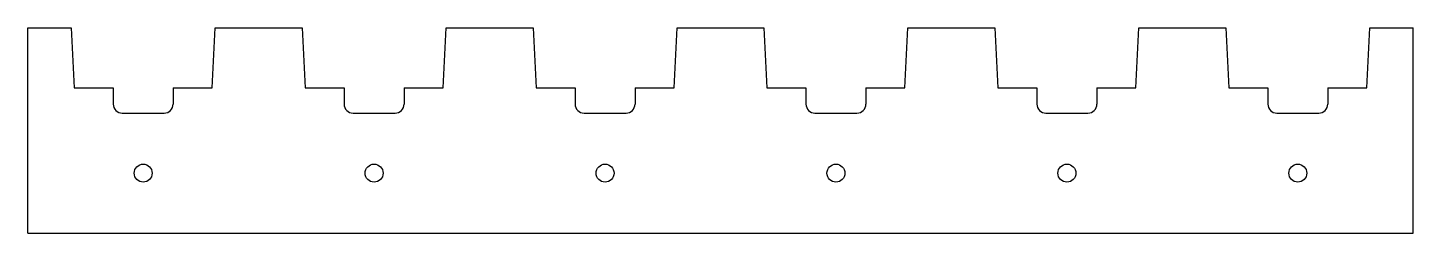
# Model space of a CAD drawing. Header units: millimetres. Extents: x -19 to 212, y -20 to 14.
import ezdxf

# ---------------------------------------------------------------- set-up
doc = ezdxf.new("R2010")
doc.units = ezdxf.units.MM

msp = doc.modelspace()

# ---------------------------------------------------------------- linework, layer by layer
at = {"color": 7, "linetype": 'Continuous', "lineweight": 25}
for p, q in [((-19.25, -20), (-19.25, 14.2)), ((-19.25, 14.2), (-12, 14.2)), ((-12, 14.2), (-11.5, 4.2)), ((11.5, 4.2), (12, 14.2)), ((12, 14.2), (26.5, 14.2)), ((26.5, 14.2), (27, 4.2)), ((50, 4.2), (50.5, 14.2)), ((50.5, 14.2), (65, 14.2)), ((65, 14.2), (65.5, 4.2)), ((88.5, 4.2), (89, 14.2)), ((89, 14.2), (103.5, 14.2)), ((103.5, 14.2), (104, 4.2)), ((127, 4.2), (127.5, 14.2)), ((127.5, 14.2), (142, 14.2)), ((142, 14.2), (142.5, 4.2)), ((165.5, 4.2), (166, 14.2)), ((166, 14.2), (180.5, 14.2)), ((180.5, 14.2), (181, 4.2)), ((204, 4.2), (204.5, 14.2)), ((204.5, 14.2), (211.75, 14.2)), ((211.75, -20), (211.75, 14.2)), ((-11.5, 4.2), (-5, 4.2)), ((-5, 4.2), (-5, 1.5)), ((5, 4.2), (5, 1.5)), ((5, 4.2), (11.5, 4.2)), ((27, 4.2), (33.5, 4.2)), ((33.5, 4.2), (33.5, 1.5)), ((43.5, 4.2), (43.5, 1.5)), ((43.5, 4.2), (50, 4.2)), ((65.5, 4.2), (72, 4.2)), ((72, 4.2), (72, 1.5)), ((82, 4.2), (82, 1.5)), ((82, 4.2), (88.5, 4.2)), ((104, 4.2), (110.5, 4.2)), ((110.5, 4.2), (110.5, 1.5)), ((120.5, 4.2), (120.5, 1.5)), ((120.5, 4.2), (127, 4.2)), ((142.5, 4.2), (149, 4.2)), ((149, 4.2), (149, 1.5)), ((159, 4.2), (159, 1.5)), ((159, 4.2), (165.5, 4.2)), ((181, 4.2), (187.5, 4.2)), ((187.5, 4.2), (187.5, 1.5)), ((197.5, 4.2), (197.5, 1.5)), ((197.5, 4.2), (204, 4.2)), ((-3.5, 0), (3.5, 0)), ((35, 0), (42, 0)), ((73.5, 0), (80.5, 0)), ((112, 0), (119, 0)), ((150.5, 0), (157.5, 0)), ((189, 0), (196, 0)), ((-19.25, -20), (211.75, -20))]:
    msp.add_line(p, q, dxfattribs=at)
for centre in [(0, -10), (38.5, -10), (77, -10), (115.5, -10), (154, -10), (192.5, -10)]:
    msp.add_circle(centre, 1.5, dxfattribs=at)
for centre, start, end in [((-3.5, 1.5), 180, 270), ((3.5, 1.5), 270, 0), ((35, 1.5), 180, 270), ((42, 1.5), 270, 0), ((73.5, 1.5), 180, 270), ((80.5, 1.5), 270, 0), ((112, 1.5), 180, 270), ((119, 1.5), 270, 0), ((150.5, 1.5), 180, 270), ((157.5, 1.5), 270, 0), ((189, 1.5), 180, 270), ((196, 1.5), 270, 0)]:
    msp.add_arc(centre, 1.5, start, end, dxfattribs=at)

doc.saveas('drawing.dxf')
